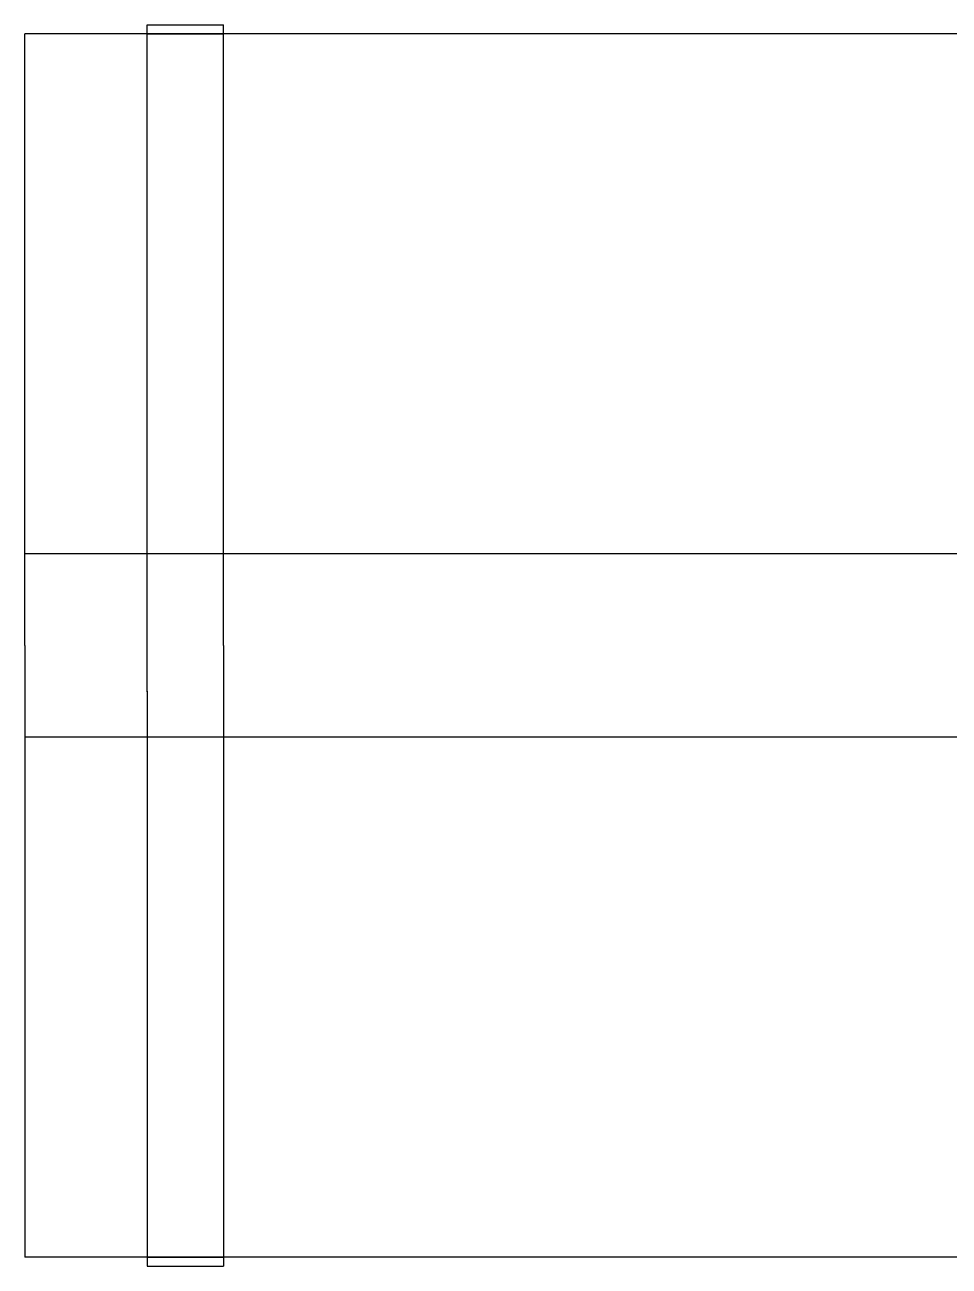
# Model space of a CAD drawing. Header units: millimetres. Extents: x -180 to 1414, y -663 to 972.
# Drawn here: x 498 to 558.5, y 564.4 to 645.6 of the extents above; entities that cross this region are included whole.
import ezdxf

# ---------------------------------------------------------------- set-up
doc = ezdxf.new("R2010")
doc.units = ezdxf.units.MM
doc.layers.add('SIDE', color=8, linetype='Continuous')

msp = doc.modelspace()

# ---------------------------------------------------------------- linework, layer by layer
at = {"layer": 'SIDE'}
for p, q in [((506, 645.486), (506, 645.6)), ((506, 645.6), (511, 645.6)), ((511, 645.486), (511, 645.6)), ((498, 644.888), (498, 645)), ((602, 645), (498, 645)), ((498, 644.553), (498, 644.888)), ((506, 645.147), (506, 645.486)), ((506, 644.582), (506, 645.147)), ((506, 644.888), (506, 645)), ((506, 645), (511, 645)), ((506, 644.553), (506, 644.888)), ((511, 645.147), (511, 645.486)), ((511, 644.582), (511, 645.147)), ((511, 644.888), (511, 645)), ((511, 644.553), (511, 644.888)), ((498, 643.997), (498, 644.553)), ((498, 643.223), (498, 643.997)), ((506, 643.796), (506, 644.582)), ((506, 643.997), (506, 644.553)), ((506, 643.223), (506, 643.997)), ((511, 643.796), (511, 644.582)), ((511, 643.997), (511, 644.553)), ((511, 643.223), (511, 643.997)), ((498, 642.235), (498, 643.223)), ((506, 642.793), (506, 643.796)), ((506, 642.235), (506, 643.223)), ((511, 642.793), (511, 643.796)), ((511, 642.235), (511, 643.223)), ((506, 641.579), (506, 642.793)), ((511, 641.579), (511, 642.793)), ((498, 641.039), (498, 642.235)), ((506, 641.039), (506, 642.235)), ((506, 640.161), (506, 641.579)), ((511, 641.039), (511, 642.235)), ((511, 640.161), (511, 641.579)), ((498, 639.641), (498, 641.039)), ((506, 639.641), (506, 641.039)), ((511, 639.641), (511, 641.039)), ((506, 638.545), (506, 640.161)), ((511, 638.545), (511, 640.161)), ((498, 638.05), (498, 639.641)), ((506, 638.05), (506, 639.641)), ((511, 638.05), (511, 639.641)), ((506, 636.742), (506, 638.545)), ((511, 636.742), (511, 638.545)), ((498, 636.273), (498, 638.05)), ((506, 636.273), (506, 638.05)), ((511, 636.273), (511, 638.05)), ((506, 634.762), (506, 636.742)), ((511, 634.762), (511, 636.742)), ((498, 634.322), (498, 636.273)), ((506, 634.322), (506, 636.273)), ((511, 634.322), (511, 636.273)), ((498, 632.207), (498, 634.322)), ((506, 632.615), (506, 634.762)), ((506, 632.207), (506, 634.322)), ((511, 632.615), (511, 634.762)), ((511, 632.207), (511, 634.322)), ((506, 630.314), (506, 632.615)), ((511, 630.314), (511, 632.615)), ((498, 629.94), (498, 632.207)), ((506, 629.94), (506, 632.207)), ((511, 629.94), (511, 632.207)), ((506, 627.871), (506, 630.314)), ((511, 627.871), (511, 630.314)), ((498, 627.533), (498, 629.94)), ((506, 627.533), (506, 629.94)), ((511, 627.533), (511, 629.94)), ((506, 625.3), (506, 627.871)), ((511, 625.3), (511, 627.871)), ((498, 625), (498, 627.533)), ((506, 625), (506, 627.533)), ((511, 625), (511, 627.533)), ((506, 622.616), (506, 625.3)), ((511, 622.616), (511, 625.3)), ((498, 622.355), (498, 625)), ((506, 622.355), (506, 625)), ((511, 622.355), (511, 625)), ((498, 619.614), (498, 622.355)), ((506, 619.833), (506, 622.616)), ((506, 619.614), (506, 622.355)), ((511, 619.833), (511, 622.616)), ((511, 619.614), (511, 622.355)), ((498, 616.79), (498, 619.614)), ((506, 616.967), (506, 619.833)), ((506, 616.79), (506, 619.614)), ((511, 616.967), (511, 619.833)), ((511, 616.79), (511, 619.614)), ((498, 613.901), (498, 616.79)), ((506, 614.034), (506, 616.967)), ((506, 613.901), (506, 616.79)), ((511, 614.034), (511, 616.967)), ((511, 613.901), (511, 616.79)), ((498, 610.962), (498, 613.901)), ((506, 611.051), (506, 614.034)), ((506, 610.962), (506, 613.901)), ((511, 611.051), (511, 614.034)), ((511, 610.962), (511, 613.901)), ((498, 610.983), (498, 611)), ((602, 611), (498, 611)), ((498, 610.933), (498, 610.983)), ((498, 607.989), (498, 610.962)), ((498, 610.85), (498, 610.933)), ((498, 610.733), (498, 610.85)), ((498, 610.585), (498, 610.733)), ((506, 608.034), (506, 611.051)), ((506, 607.989), (506, 610.962)), ((511, 608.034), (511, 611.051)), ((511, 607.989), (511, 610.962)), ((498, 610.406), (498, 610.585)), ((498, 610.196), (498, 610.406)), ((498, 609.957), (498, 610.196)), ((498, 609.691), (498, 609.957)), ((498, 609.398), (498, 609.691)), ((498, 609.081), (498, 609.398)), ((498, 608.741), (498, 609.081)), ((498, 608.38), (498, 608.741)), ((498, 608), (498, 608.38)), ((498, 607.603), (498, 608)), ((498, 605), (498, 607.989)), ((498, 607.192), (498, 607.603)), ((506, 605), (506, 608.034)), ((506, 605), (506, 607.989)), ((511, 605), (511, 608.034)), ((511, 605), (511, 607.989)), ((498, 606.769), (498, 607.192)), ((498, 606.335), (498, 606.769)), ((498, 605.894), (498, 606.335)), ((498, 605.448), (498, 605.894)), ((498, 605), (498, 605.448)), ((498, 605), (498, 602.011)), ((498, 605), (498, 604.552)), ((506, 601.966), (506, 605)), ((506, 602.011), (506, 605)), ((511, 605), (511, 601.966)), ((511, 605), (511, 602.011)), ((498, 604.552), (498, 604.106)), ((498, 604.106), (498, 603.665)), ((498, 603.665), (498, 603.231)), ((498, 603.231), (498, 602.808)), ((498, 602.808), (498, 602.397)), ((498, 602.397), (498, 602)), ((498, 602.011), (498, 599.038)), ((498, 602), (498, 601.62)), ((506, 602.011), (506, 599.038)), ((506, 601.966), (506, 598.949)), ((511, 602.011), (511, 599.038)), ((511, 601.966), (511, 598.949)), ((498, 601.62), (498, 601.259)), ((498, 601.259), (498, 600.919)), ((498, 600.919), (498, 600.602)), ((498, 600.602), (498, 600.309)), ((498, 600.309), (498, 600.043)), ((498, 600.043), (498, 599.804)), ((498, 599.804), (498, 599.594)), ((498, 599.594), (498, 599.415)), ((498, 599.415), (498, 599.267)), ((498, 599.267), (498, 599.15)), ((498, 599.15), (498, 599.067)), ((498, 599.067), (498, 599.017)), ((498, 599.038), (498, 596.099)), ((498, 599.017), (498, 599)), ((602, 599), (498, 599)), ((506, 599.038), (506, 596.099)), ((506, 598.949), (506, 595.966)), ((511, 599.038), (511, 596.099)), ((511, 598.949), (511, 595.966)), ((498, 596.099), (498, 593.21)), ((506, 596.099), (506, 593.21)), ((511, 596.099), (511, 593.21)), ((506, 595.966), (506, 593.033)), ((511, 595.966), (511, 593.033)), ((498, 593.21), (498, 590.386)), ((506, 593.21), (506, 590.386)), ((506, 593.033), (506, 590.167)), ((511, 593.21), (511, 590.386)), ((511, 593.033), (511, 590.167)), ((498, 590.386), (498, 587.645)), ((506, 590.386), (506, 587.645)), ((511, 590.386), (511, 587.645)), ((506, 590.167), (506, 587.384)), ((511, 590.167), (511, 587.384)), ((498, 587.645), (498, 585)), ((506, 587.645), (506, 585)), ((506, 587.384), (506, 584.7)), ((511, 587.645), (511, 585)), ((511, 587.384), (511, 584.7)), ((498, 585), (498, 582.467)), ((506, 585), (506, 582.467)), ((506, 584.7), (506, 582.129)), ((511, 585), (511, 582.467)), ((511, 584.7), (511, 582.129)), ((498, 582.467), (498, 580.06)), ((506, 582.467), (506, 580.06)), ((511, 582.467), (511, 580.06)), ((506, 582.129), (506, 579.686)), ((511, 582.129), (511, 579.686)), ((498, 580.06), (498, 577.793)), ((506, 580.06), (506, 577.793)), ((511, 580.06), (511, 577.793)), ((506, 579.686), (506, 577.385)), ((511, 579.686), (511, 577.385)), ((498, 577.793), (498, 575.678)), ((506, 577.793), (506, 575.678)), ((506, 577.385), (506, 575.238)), ((511, 577.793), (511, 575.678)), ((511, 577.385), (511, 575.238)), ((498, 575.678), (498, 573.727)), ((506, 575.678), (506, 573.727)), ((506, 575.238), (506, 573.258)), ((511, 575.678), (511, 573.727)), ((511, 575.238), (511, 573.258)), ((498, 573.727), (498, 571.95)), ((506, 573.727), (506, 571.95)), ((511, 573.727), (511, 571.95)), ((506, 573.258), (506, 571.455)), ((511, 573.258), (511, 571.455)), ((498, 571.95), (498, 570.359)), ((506, 571.95), (506, 570.359)), ((511, 571.95), (511, 570.359)), ((506, 571.455), (506, 569.839)), ((511, 571.455), (511, 569.839)), ((498, 570.359), (498, 568.961)), ((506, 570.359), (506, 568.961)), ((511, 570.359), (511, 568.961)), ((506, 569.839), (506, 568.421)), ((511, 569.839), (511, 568.421)), ((498, 568.961), (498, 567.765)), ((506, 568.961), (506, 567.765)), ((506, 568.421), (506, 567.207)), ((511, 568.961), (511, 567.765)), ((511, 568.421), (511, 567.207)), ((498, 567.765), (498, 566.777)), ((506, 567.765), (506, 566.777)), ((511, 567.765), (511, 566.777)), ((498, 566.777), (498, 566.003)), ((506, 567.207), (506, 566.204)), ((506, 566.777), (506, 566.003)), ((511, 567.207), (511, 566.204)), ((511, 566.777), (511, 566.003)), ((498, 566.003), (498, 565.447)), ((506, 566.204), (506, 565.418)), ((506, 566.003), (506, 565.447)), ((511, 566.204), (511, 565.418)), ((511, 566.003), (511, 565.447)), ((498, 565.447), (498, 565.112)), ((506, 565.447), (506, 565.112)), ((506, 565.418), (506, 564.853)), ((511, 565.447), (511, 565.112)), ((511, 565.418), (511, 564.853)), ((498, 565.112), (498, 565)), ((602, 565), (498, 565)), ((506, 565.112), (506, 565)), ((506, 565), (511, 565)), ((506, 564.853), (506, 564.514)), ((506, 564.514), (506, 564.4)), ((506, 564.4), (511, 564.4)), ((511, 565.112), (511, 565)), ((511, 564.853), (511, 564.514)), ((511, 564.514), (511, 564.4))]:
    msp.add_line(p, q, dxfattribs=at)

doc.saveas('drawing.dxf')
